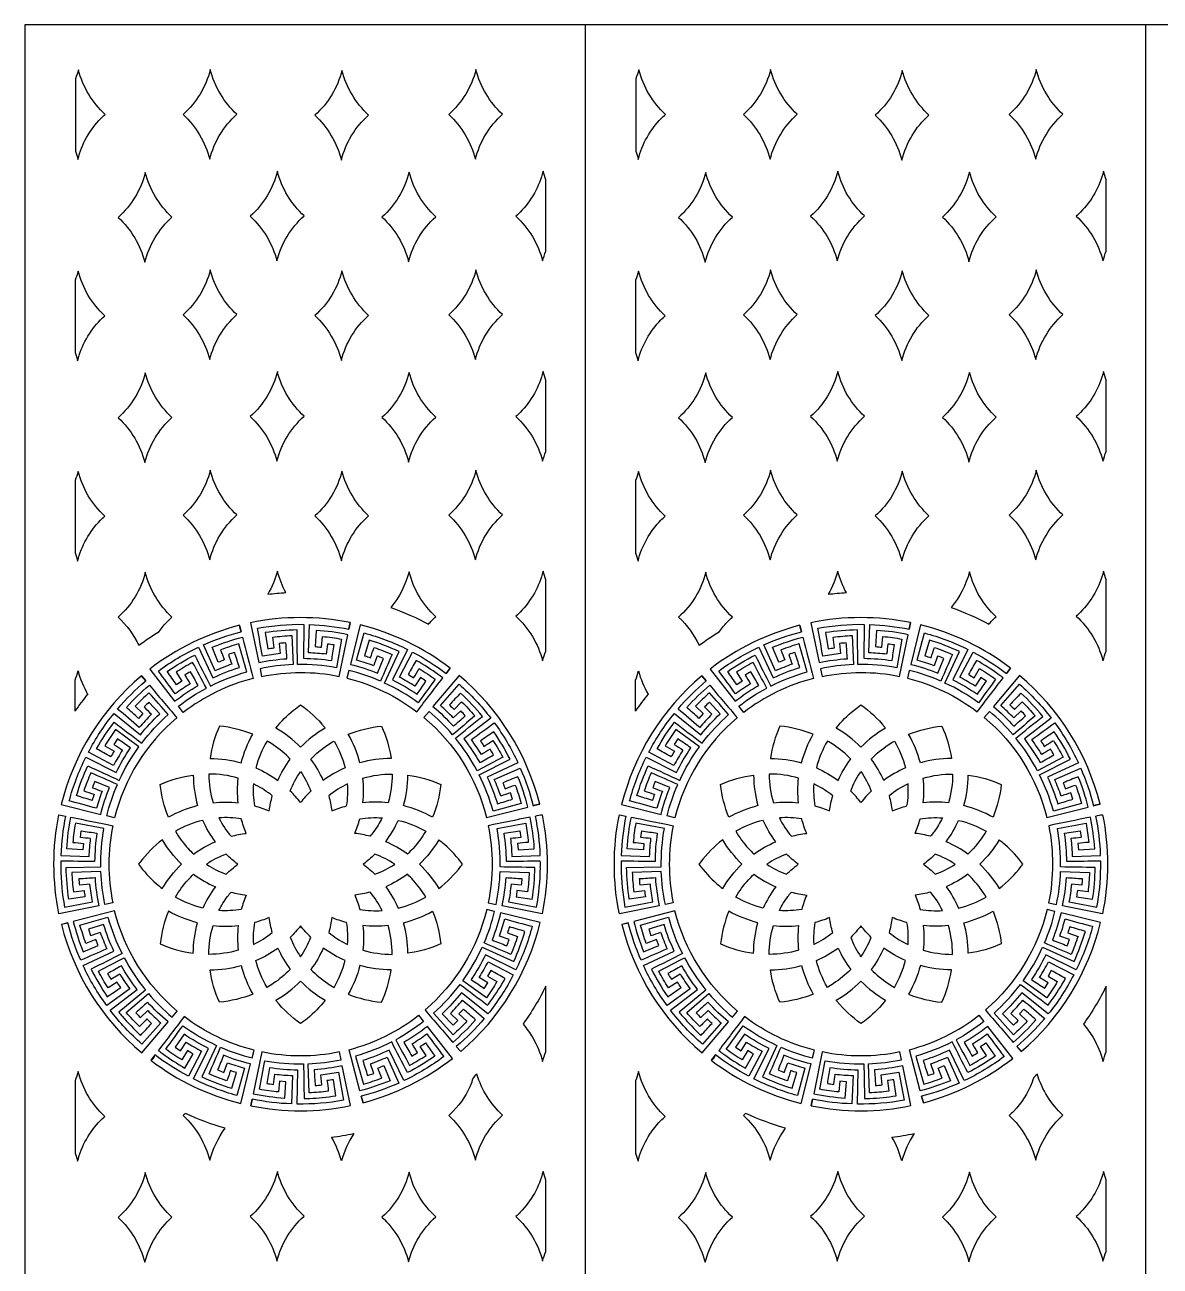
# Model space of a CAD drawing. Header units: millimetres. Extents: x -125 to 875, y -1000 to 1000.
# Drawn here: x -125 to 381, y 446 to 1000 of the extents above; entities that cross this region are included whole.
import ezdxf

# ---------------------------------------------------------------- set-up
doc = ezdxf.new("R2010")
doc.units = ezdxf.units.MM
doc.layers.add('Default', color=70, linetype='Continuous')

msp = doc.modelspace()

# ---------------------------------------------------------------- linework, layer by layer
at = {"layer": 'Default'}
for p, q in [((125, 1000), (125, -1000)), ((375, 1000), (375, -1000))]:
    msp.add_line(p, q, dxfattribs=at)
msp.add_lwpolyline([(625, 1000), (-125, 1000), (-125, -1000), (875, -1000), (875, 1000)], close=True, dxfattribs=at)
for points in [[(-91.09, 958.23, -0.022749), (-89.19, 960.05, -0.143923), (-101.08, 979.99, -0.024064), (-102.44, 975.89), (-102.44, 943.63, -0.02259), (-101.32, 940, -0.132751)], [(-42.27, 980.04, -0.149495), (-54.4, 959.99, -0.143923), (-42.51, 940.04, -0.149495), (-30.39, 960.09, -0.143923)], [(16.47, 979.69, -0.149495), (4.35, 959.64, -0.143923), (16.23, 939.69, -0.149495), (28.36, 959.74, -0.143923)], [(76.24, 980.04, -0.149495), (64.11, 959.99, -0.143923), (76, 940.04, -0.149495), (88.13, 960.09, -0.143923)], [(158.91, 958.23, -0.022749), (160.81, 960.05, -0.143923), (148.92, 979.99, -0.024064), (147.56, 975.89), (147.56, 943.63, -0.02259), (148.68, 940, -0.132751)], [(207.73, 980.04, -0.149495), (195.6, 959.99, -0.143923), (207.49, 940.04, -0.149495), (219.61, 960.09, -0.143923)], [(266.47, 979.69, -0.149495), (254.35, 959.64, -0.143923), (266.23, 939.69, -0.149495), (278.36, 959.74, -0.143923)], [(326.24, 980.04, -0.149495), (314.11, 959.99, -0.143923), (326, 940.04, -0.149495), (338.13, 960.09, -0.143923)], [(-71.24, 934.17, -0.149495), (-83.37, 914.12, -0.143923), (-71.48, 894.18, -0.149495), (-59.35, 914.23, -0.143923)], [(-12.3, 934.68, -0.149495), (-24.43, 914.63, -0.143923), (-12.54, 894.69, -0.149495), (-0.41, 914.74, -0.143923)], [(46.45, 934.33, -0.149495), (34.32, 914.28, -0.143923), (46.21, 894.34, -0.149495), (58.33, 914.39, -0.143923)], [(95.99, 916.45, -0.022749), (94.08, 914.63, -0.143923), (105.97, 894.69, -0.025469), (107.43, 899.02), (107.43, 930.8, -0.024189), (106.21, 934.68, -0.132751)], [(178.76, 934.17, -0.149495), (166.63, 914.12, -0.143923), (178.52, 894.18, -0.149495), (190.65, 914.23, -0.143923)], [(237.7, 934.68, -0.149495), (225.57, 914.63, -0.143923), (237.46, 894.69, -0.149495), (249.59, 914.74, -0.143923)], [(296.45, 934.33, -0.149495), (284.32, 914.28, -0.143923), (296.21, 894.34, -0.149495), (308.33, 914.39, -0.143923)], [(345.99, 916.45, -0.022749), (344.08, 914.63, -0.143923), (355.97, 894.69, -0.025469), (357.43, 899.02), (357.43, 930.8, -0.024189), (356.21, 934.68, -0.132751)], [(-91.23, 868.41, -0.022749), (-89.32, 870.22, -0.143923), (-101.21, 890.17, -0.024064), (-102.57, 886.07), (-102.57, 853.8, -0.02259), (-101.45, 850.17, -0.132751)], [(-42.27, 890.68, -0.149495), (-54.4, 870.63, -0.143923), (-42.51, 850.68, -0.149495), (-30.39, 870.73, -0.143923)], [(16.47, 890.33, -0.149495), (4.35, 870.28, -0.143923), (16.23, 850.33, -0.149495), (28.36, 870.38, -0.143923)], [(76.24, 890.68, -0.149495), (64.11, 870.63, -0.143923), (76, 850.68, -0.149495), (88.13, 870.73, -0.143923)], [(158.77, 868.41, -0.022749), (160.68, 870.22, -0.143923), (148.79, 890.17, -0.024064), (147.43, 886.07), (147.43, 853.8, -0.02259), (148.55, 850.17, -0.132751)], [(207.73, 890.68, -0.149495), (195.6, 870.63, -0.143923), (207.49, 850.68, -0.149495), (219.61, 870.73, -0.143923)], [(266.47, 890.33, -0.149495), (254.35, 870.28, -0.143923), (266.23, 850.33, -0.149495), (278.36, 870.38, -0.143923)], [(326.24, 890.68, -0.149495), (314.11, 870.63, -0.143923), (326, 850.68, -0.149495), (338.13, 870.73, -0.143923)], [(-71.24, 844.81, -0.149495), (-83.37, 824.76, -0.143923), (-71.48, 804.82, -0.149495), (-59.35, 824.87, -0.143923)], [(-12.3, 845.32, -0.149495), (-24.43, 825.27, -0.143923), (-12.54, 805.33, -0.149495), (-0.41, 825.38, -0.143923)], [(46.45, 844.97, -0.149495), (34.32, 824.92, -0.143923), (46.21, 804.98, -0.149495), (58.33, 825.03, -0.143923)], [(95.99, 827.09, -0.022749), (94.08, 825.27, -0.143923), (105.97, 805.33, -0.025469), (107.43, 809.66), (107.43, 841.44, -0.024189), (106.21, 845.32, -0.132751)], [(178.76, 844.81, -0.149495), (166.63, 824.76, -0.143923), (178.52, 804.82, -0.149495), (190.65, 824.87, -0.143923)], [(237.7, 845.32, -0.149495), (225.57, 825.27, -0.143923), (237.46, 805.33, -0.149495), (249.59, 825.38, -0.143923)], [(296.45, 844.97, -0.149495), (284.32, 824.92, -0.143923), (296.21, 804.98, -0.149495), (308.33, 825.03, -0.143923)], [(345.99, 827.09, -0.022749), (344.08, 825.27, -0.143923), (355.97, 805.33, -0.025469), (357.43, 809.66), (357.43, 841.44, -0.024189), (356.21, 845.32, -0.132751)], [(-91.23, 779.05, -0.022749), (-89.32, 780.86, -0.143923), (-101.21, 800.81, -0.024064), (-102.57, 796.71), (-102.57, 764.44, -0.02259), (-101.45, 760.81, -0.132751)], [(-42.27, 801.32, -0.149495), (-54.4, 781.27, -0.143923), (-42.51, 761.32, -0.149495), (-30.39, 781.37, -0.143923)], [(16.47, 800.97, -0.149495), (4.35, 780.92, -0.143923), (16.23, 760.97, -0.149495), (28.36, 781.02, -0.143923)], [(76.24, 801.32, -0.149495), (64.11, 781.27, -0.143923), (76, 761.32, -0.149495), (88.13, 781.37, -0.143923)], [(158.77, 779.05, -0.022749), (160.68, 780.86, -0.143923), (148.79, 800.81, -0.024064), (147.43, 796.71), (147.43, 764.44, -0.02259), (148.55, 760.81, -0.132751)], [(207.73, 801.32, -0.149495), (195.6, 781.27, -0.143923), (207.49, 761.32, -0.149495), (219.61, 781.37, -0.143923)], [(266.47, 800.97, -0.149495), (254.35, 780.92, -0.143923), (266.23, 760.97, -0.149495), (278.36, 781.02, -0.143923)], [(326.24, 801.32, -0.149495), (314.11, 781.27, -0.143923), (326, 761.32, -0.149495), (338.13, 781.37, -0.143923)], [(-61.25, 734.02, -0.022749), (-59.35, 735.84, -0.143923), (-71.24, 755.79, -0.149495), (-83.37, 735.74, -0.09604), (-74.19, 723.24, -0.022478), (-65.08, 729.33, -0.043503)], [(-16.61, 746.03, -0.016665), (-8.51, 746.74, -0.061342), (-12.3, 756.3, -0.062527)], [(56.43, 734.19, -0.022749), (58.33, 736, -0.143923), (46.45, 755.95, -0.102052), (38.27, 740.07, -0.037736), (55.11, 732.71, -0.01669)], [(95.99, 738.06, -0.022749), (94.08, 736.25, -0.143923), (105.97, 716.3, -0.025469), (107.43, 720.63), (107.43, 752.41, -0.024189), (106.21, 756.3, -0.132751)], [(188.75, 734.02, -0.022749), (190.65, 735.84, -0.143923), (178.76, 755.79, -0.149495), (166.63, 735.74, -0.09604), (175.81, 723.24, -0.022478), (184.92, 729.33, -0.043503)], [(233.39, 746.03, -0.016665), (241.49, 746.74, -0.061342), (237.7, 756.3, -0.062527)], [(306.43, 734.19, -0.022749), (308.33, 736, -0.143923), (296.45, 755.95, -0.102052), (288.27, 740.07, -0.037736), (305.11, 732.71, -0.01669)], [(345.99, 738.06, -0.022749), (344.08, 736.25, -0.143923), (355.97, 716.3, -0.025469), (357.43, 720.63), (357.43, 752.41, -0.024189), (356.21, 756.3, -0.132751)], [(-29.29, 732.14), (-28.52, 729.25, -0.003305), (-29.26, 732.15, 0.102091), (-69.26, 712.63), (-58.16, 698.26, -0.036198), (-47.62, 705.34, -0.000776), (-51.13, 711.45, 0.015163), (-53.69, 709.94, -0.011746), (-51.29, 706.05, 0.017024), (-57.9, 701.57, 0.003261), (-65.4, 711.76, -0.051383), (-47.56, 722.39), (-41.11, 708.69, -0.036124), (-29.28, 713.32, -0.001753), (-31.38, 720.04, 0.009322), (-34.21, 719.12, -0.008204), (-32.72, 714.8, 0.017618), (-40.13, 711.86), (-45.26, 723.44, -0.043916), (-28.52, 729.23)], [(20.16, 733.35, 0.002483), (19.58, 730.41, -0.010213), (20.18, 733.34, 0.102239), (-24.33, 733.3), (-20.64, 715.52, -0.03619), (-8.06, 717.27, -0.002051), (-8.53, 724.3, 0.011958), (-11.5, 724.06), (-11.05, 719.51, 0.018493), (-18.95, 718.38, 0.001093), (-21.24, 730.83, -0.051861), (-0.54, 732.58), (-0.74, 717.43, -0.036169), (11.92, 716.42, -0.003758), (12.98, 723.39, 0.011645), (10.03, 723.8, -0.010409), (9.48, 719.25, 0.018672), (1.53, 719.86), (1.99, 732.51, -0.04389), (19.58, 730.39)], [(64.74, 713.06), (62.94, 710.66), (64.76, 713.05, 0.102231), (24.64, 732.32), (20.25, 714.71, -0.036065), (32.34, 710.83), (34.97, 717.37, 0.014071), (32.2, 718.44), (30.62, 714.14, 0.018387), (23.02, 716.56), (26.36, 728.76, -0.051758), (45.76, 721.35), (39.01, 707.8, -0.03604), (49.97, 701.39, -0.003427), (53.95, 707.21, 0.022046), (51.48, 708.85), (49.01, 705, 0.019775), (42.11, 709), (48.01, 720.19, -0.043836), (62.94, 710.66)], [(220.71, 732.14), (221.48, 729.25, -0.003305), (220.74, 732.15, 0.102091), (180.74, 712.63), (191.84, 698.26, -0.036198), (202.38, 705.34, -0.000776), (198.87, 711.45, 0.015163), (196.31, 709.94, -0.011746), (198.71, 706.05, 0.017024), (192.1, 701.57, 0.003261), (184.6, 711.76, -0.051383), (202.44, 722.39), (208.89, 708.69, -0.036124), (220.72, 713.32, -0.001753), (218.62, 720.04, 0.009322), (215.79, 719.12, -0.008204), (217.28, 714.8, 0.017618), (209.87, 711.86), (204.74, 723.44, -0.043916), (221.48, 729.23)], [(270.16, 733.35, 0.002483), (269.58, 730.41, -0.010213), (270.18, 733.34, 0.102239), (225.67, 733.3), (229.36, 715.52, -0.03619), (241.94, 717.27, -0.002051), (241.47, 724.3, 0.011958), (238.5, 724.06), (238.95, 719.51, 0.018493), (231.05, 718.38, 0.001093), (228.76, 730.83, -0.051861), (249.46, 732.58), (249.26, 717.43, -0.036169), (261.92, 716.42, -0.003758), (262.98, 723.39, 0.011645), (260.03, 723.8, -0.010409), (259.48, 719.25, 0.018672), (251.53, 719.86), (251.99, 732.51, -0.04389), (269.58, 730.39)], [(314.74, 713.06), (312.94, 710.66), (314.76, 713.05, 0.102231), (274.64, 732.32), (270.25, 714.71, -0.036065), (282.34, 710.83), (284.97, 717.37, 0.014071), (282.2, 718.44), (280.62, 714.14, 0.018387), (273.02, 716.56), (276.36, 728.76, -0.051758), (295.76, 721.35), (289.01, 707.8, -0.03604), (299.97, 701.39, -0.003427), (303.95, 707.21, 0.022046), (301.48, 708.85), (299.01, 705, 0.019775), (292.11, 709), (298.01, 720.19, -0.043836), (312.94, 710.66)], [(-49.2, 718.84, 0.000532), (-42.22, 705.06, -0.047242), (-26.03, 711.38, 0.002257), (-29.53, 723.87, 0.020087), (-37.69, 721.19, 0.008152), (-36, 716.69, 0.006288), (-38.69, 715.65), (-41.43, 722.37, -0.03517), (-27.91, 726.84, 0.000672), (-23.2, 708.46, 0.102537), (-54.3, 693.26), (-56.47, 696.07, -0.042422), (-44.02, 704.16, 0.004458), (-50.14, 715.59, 0.019255), (-57.53, 711.21), (-54.91, 707.18), (-57.3, 705.58, -0.005045), (-61.44, 711.55, -0.035038)], [(19.08, 727.97, 0.035163), (4.96, 729.88), (4.49, 722.63, -0.006684), (7.36, 722.39), (7.81, 727.18, -0.020364), (16.32, 726.01), (14, 713.26, 0.049962), (-3.33, 714.64, -0.001925), (-3.57, 730.1, 0.035145), (-17.77, 728.91), (-16.66, 721.73, -0.006451), (-13.8, 722.12, -0.001889), (-14.4, 726.89, -0.020351), (-5.84, 727.59), (-5.34, 714.63, 0.042761), (-20.07, 712.81), (-19.36, 709.35, -0.102263), (15.26, 709.37)], [(59.54, 710.1, 0.029395), (49.55, 716.53, 0.003693), (45.97, 710.21, -0.012668), (48.46, 708.75, -0.005351), (50.94, 712.86, -0.019949), (58.1, 708.12, -0.001601), (50.47, 697.64, 0.049386), (35.47, 706.41), (41.96, 720.43, 0.035128), (28.65, 725.52), (26.53, 718.58, -0.006371), (29.27, 717.69, -0.004443), (30.81, 722.24, -0.019969), (38.82, 719.16, -0.001974), (33.65, 707.27, 0.042683), (19.58, 712.02), (18.72, 708.58, -0.102545), (49.91, 693.57, -0.002788), (61.44, 708.69, 0.005787)], [(200.8, 718.84, 0.000532), (207.78, 705.06, -0.047242), (223.97, 711.38, 0.002257), (220.47, 723.87, 0.020087), (212.31, 721.19, 0.008152), (214, 716.69, 0.006288), (211.31, 715.65), (208.57, 722.37, -0.03517), (222.09, 726.84, 0.000672), (226.8, 708.46, 0.102537), (195.7, 693.26), (193.53, 696.07, -0.042422), (205.98, 704.16, 0.004458), (199.86, 715.59, 0.019255), (192.47, 711.21), (195.09, 707.18), (192.7, 705.58, -0.005045), (188.56, 711.55, -0.035038)], [(269.08, 727.97, 0.035163), (254.96, 729.88), (254.49, 722.63, -0.006684), (257.36, 722.39), (257.81, 727.18, -0.020364), (266.32, 726.01), (264, 713.26, 0.049962), (246.67, 714.64, -0.001925), (246.43, 730.1, 0.035145), (232.23, 728.91), (233.34, 721.73, -0.006451), (236.2, 722.12, -0.001889), (235.6, 726.89, -0.020351), (244.16, 727.59), (244.66, 714.63, 0.042761), (229.93, 712.81), (230.64, 709.35, -0.102263), (265.26, 709.37)], [(309.54, 710.1, 0.029395), (299.55, 716.53, 0.003693), (295.97, 710.21, -0.012668), (298.46, 708.75, -0.005351), (300.94, 712.86, -0.019949), (308.1, 708.12, -0.001601), (300.47, 697.64, 0.049386), (285.47, 706.41), (291.96, 720.43, 0.035128), (278.65, 725.52), (276.53, 718.58, -0.006371), (279.27, 717.69, -0.004443), (280.81, 722.24, -0.019969), (288.82, 719.16, -0.001974), (283.65, 707.27, 0.042683), (269.58, 712.02), (268.72, 708.58, -0.102545), (299.91, 693.57, -0.002788), (311.44, 708.69, 0.005787)], [(-72.99, 709.62), (-71.05, 707.32), (-73.01, 709.6, 0.157775), (-108.76, 652.16), (-91.14, 647.77, -0.036055), (-87.26, 659.86), (-93.8, 662.49, 0.00604), (-94.87, 659.71, -0.003062), (-90.57, 658.14, 0.018513), (-92.98, 650.54, 0.000501), (-105.19, 653.87, -0.051401), (-97.79, 673.28), (-84.23, 666.53, -0.036456), (-77.83, 677.49, -0.005333), (-83.64, 681.46), (-85.29, 678.99, -0.003068), (-81.43, 676.53, 0.016967), (-85.43, 669.62), (-96.63, 675.52, -0.051318), (-85.2, 692.86), (-73.42, 683.34, -0.035991), (-64.8, 692.66), (-69.62, 697.8, 0.023026), (-71.76, 695.74, -0.009251), (-68.53, 692.5, 0.017643), (-73.93, 686.62, 0.001344), (-83.59, 694.8, -0.043323), (-71.05, 707.32)], [(-102.57, 693.9), (-102.57, 707.68, 0.024064), (-101.21, 711.78, 0.066789), (-96.98, 701.43, 0.019238)], [(104.68, 652.46, 0.013634), (101.77, 651.7, -0.005783), (104.69, 652.44, 0.157118), (68.77, 709.8), (57.09, 695.91, -0.035818), (66.25, 687.11, -0.001942), (71.48, 691.83, 0.02544), (69.46, 694.01), (66.16, 690.84, 0.020005), (60.39, 696.35), (68.75, 705.85, -0.051853), (82.93, 690.67), (70.91, 681.46, -0.035833), (77.94, 670.89, -0.002608), (84.07, 674.37, 0.019991), (82.57, 676.94, -0.003566), (78.66, 674.56, 0.019381), (74.22, 681.18, 0.001609), (84.44, 688.65, -0.051939), (95, 670.77), (81.27, 664.37, -0.035928), (85.85, 652.53, -0.002101), (92.59, 654.6), (91.68, 657.43, -0.001979), (87.35, 655.96, 0.019689), (84.44, 663.38), (96.03, 668.46, -0.043825), (101.77, 651.7)], [(177.01, 709.62), (178.95, 707.32), (176.99, 709.6, 0.157775), (141.24, 652.16), (158.86, 647.77, -0.036055), (162.74, 659.86), (156.2, 662.49, 0.00604), (155.13, 659.71, -0.003062), (159.43, 658.14, 0.018513), (157.02, 650.54, 0.000501), (144.81, 653.87, -0.051401), (152.21, 673.28), (165.77, 666.53, -0.036456), (172.17, 677.49, -0.005333), (166.36, 681.46), (164.71, 678.99, -0.003068), (168.57, 676.53, 0.016967), (164.57, 669.62), (153.37, 675.52, -0.051318), (164.8, 692.86), (176.58, 683.34, -0.035991), (185.2, 692.66), (180.38, 697.8, 0.023026), (178.24, 695.74, -0.009251), (181.47, 692.5, 0.017643), (176.07, 686.62, 0.001344), (166.41, 694.8, -0.043323), (178.95, 707.32)], [(147.43, 693.9), (147.43, 707.68, 0.024064), (148.79, 711.78, 0.066789), (153.02, 701.43, 0.019238)], [(354.68, 652.46, 0.013634), (351.77, 651.7, -0.005783), (354.69, 652.44, 0.157118), (318.77, 709.8), (307.09, 695.91, -0.035818), (316.25, 687.11, -0.001942), (321.48, 691.83, 0.02544), (319.46, 694.01), (316.16, 690.84, 0.020005), (310.39, 696.35), (318.75, 705.85, -0.051853), (332.93, 690.67), (320.91, 681.46, -0.035833), (327.94, 670.89, -0.002608), (334.07, 674.37, 0.019991), (332.57, 676.94, -0.003566), (328.66, 674.56, 0.019381), (324.22, 681.18, 0.001609), (334.44, 688.65, -0.051939), (345, 670.77), (331.27, 664.37, -0.035928), (335.85, 652.53, -0.002101), (342.59, 654.6), (341.68, 657.43, -0.001979), (337.35, 655.96, 0.019689), (334.44, 663.38), (346.03, 668.46, -0.043825), (351.77, 651.7)], [(-84.98, 646.24), (-88.44, 647.1, -0.042239), (-83.7, 661.16, 0.000765), (-95.59, 666.34, 0.018721), (-98.67, 658.32, 0.000845), (-94.12, 656.79, 0.006956), (-95, 654.05, -0.003008), (-101.95, 656.17, -0.035121), (-96.87, 669.47, 0.001228), (-82.84, 662.98, -0.049299), (-74.07, 677.99), (-84.56, 685.61, 0.019243), (-89.3, 678.45), (-85.19, 675.97, 0.00959), (-86.64, 673.49, -0.002117), (-92.97, 677.06, -0.03512), (-85.13, 688.95, 0.002143), (-72.85, 679.59, -0.047305), (-61.03, 692.34, 0.002538), (-69.62, 702.05, 0.019515), (-75.79, 696.08), (-72.32, 692.77), (-74.28, 690.66, -0.004304), (-79.68, 695.52, -0.03518), (-69.45, 705.43, 0.000438), (-57.19, 690.93, 0.158062)], [(165.02, 646.24), (161.56, 647.1, -0.042239), (166.3, 661.16, 0.000765), (154.41, 666.34, 0.018721), (151.33, 658.32, 0.000845), (155.88, 656.79, 0.006956), (155, 654.05, -0.003008), (148.05, 656.17, -0.035121), (153.13, 669.47, 0.001228), (167.16, 662.98, -0.049299), (175.93, 677.99), (165.44, 685.61, 0.019243), (160.7, 678.45), (164.81, 675.97, 0.00959), (163.36, 673.49, -0.002117), (157.03, 677.06, -0.03512), (164.87, 688.95, 0.002143), (177.15, 679.59, -0.047305), (188.97, 692.34, 0.002538), (180.38, 702.05, 0.019515), (174.21, 696.08), (177.68, 692.77), (175.72, 690.66, -0.004304), (170.32, 695.52, -0.03518), (180.55, 705.43, 0.000438), (192.81, 690.93, 0.158062)], [(79.11, 691.52, 0.035144), (69.39, 701.93, 0.006765), (64.43, 696.62, -0.017054), (66.5, 694.62), (69.88, 698.04, -0.020454), (75.73, 691.75, -0.001595), (65.86, 683.34, 0.042384), (55.31, 693.78), (53.03, 691.08, -0.157985), (80.96, 646.46), (99.37, 651.1, 0.035108), (94.96, 664.64, 0.001303), (88.22, 661.92, -0.004637), (89.25, 659.23, -0.002182), (93.76, 660.9, -0.020459), (96.4, 652.73), (83.91, 649.29, 0.049686), (77.63, 665.49), (91.45, 672.42, 0.03538), (84.21, 684.68, 0.002624), (78.22, 680.57, -0.006949), (79.81, 678.17, 0.003283), (83.85, 680.78, -0.019224), (88.2, 673.37), (76.74, 667.3, 0.04638), (67.13, 681.78, -0.001258)], [(329.11, 691.52, 0.035144), (319.39, 701.93, 0.006765), (314.43, 696.62, -0.017054), (316.5, 694.62), (319.88, 698.04, -0.020454), (325.73, 691.75, -0.001595), (315.86, 683.34, 0.042384), (305.31, 693.78), (303.03, 691.08, -0.157985), (330.96, 646.46), (349.37, 651.1, 0.035108), (344.96, 664.64, 0.001303), (338.22, 661.92, -0.004637), (339.25, 659.23, -0.002182), (343.76, 660.9, -0.020459), (346.4, 652.73), (333.91, 649.29, 0.049686), (327.63, 665.49), (341.45, 672.42, 0.03538), (334.21, 684.68, 0.002624), (328.22, 680.57, -0.006949), (329.81, 678.17, 0.003283), (333.85, 680.78, -0.019224), (338.2, 673.37), (326.74, 667.3, 0.04638), (317.13, 681.78, -0.001258)], [(-2, 677.81, 0.064755), (-13.02, 686.28, -0.052967), (-5.07, 694.35), (-5.07, 694.35, -0.017906), (-1.99, 696.7, -0.069096), (8.68, 686.7), (8.68, 686.7, -0.002502), (9.02, 686.28, 0.066253)], [(248, 677.81, 0.064755), (236.98, 686.28, -0.052967), (244.93, 694.35), (244.93, 694.35, -0.017906), (248.01, 696.7, -0.069096), (258.68, 686.7), (258.68, 686.7, -0.002502), (259.02, 686.28, 0.066253)], [(-28.51, 670.83, -0.065964), (-23.27, 683.57, 0.069726), (-38.14, 687.17, 0.071684), (-42.38, 672.74, -0.06573)], [(24.51, 670.82, 0.065367), (19.27, 683.56, -0.069615), (34.14, 687.17, -0.071702), (38.38, 672.74, 0.064793)], [(221.49, 670.83, -0.065964), (226.73, 683.57, 0.069726), (211.86, 687.17, 0.071684), (207.62, 672.74, -0.06573)], [(274.51, 670.82, 0.065367), (269.27, 683.56, -0.069615), (284.14, 687.17, -0.071702), (288.38, 672.74, 0.064793)], [(-12.17, 662.98, -0.057364), (-6.57, 672.52, 0.053248), (-14.14, 678.81), (-14.14, 678.81, 0.017624), (-16.96, 680.53, 0.072773), (-21.88, 668.51, -0.056891)], [(8.17, 662.98, 0.057376), (2.57, 672.52, -0.053148), (10.17, 678.82), (10.17, 678.82, -0.017422), (12.96, 680.53, -0.072779), (17.88, 668.51, 0.056164)], [(237.83, 662.98, -0.057364), (243.43, 672.52, 0.053248), (235.86, 678.81), (235.86, 678.81, 0.017624), (233.04, 680.53, 0.072773), (228.12, 668.51, -0.056891)], [(258.17, 662.98, 0.057376), (252.57, 672.52, -0.053148), (260.17, 678.82), (260.17, 678.82, -0.017422), (262.96, 680.53, -0.072779), (267.88, 668.51, 0.056164)], [(-60.92, 646.54, -0.071287), (-64.59, 661.15, -0.070635), (-49.86, 665.33, 0.066795), (-47.93, 651.72, 0.064365)], [(-29.79, 652.98, -0.057925), (-29.8, 663.98, 0.069454), (-42.89, 665.81, 0.072648), (-41.03, 652.98, -0.056237)], [(-2, 653.09, 0.033355), (-6.56, 658.23, -0.061087), (-2, 666.94, -0.060819), (2.56, 658.23, 0.033246)], [(25.8, 652.98, 0.058301), (25.8, 663.98, -0.069457), (38.89, 665.81, -0.072926), (37.04, 652.98, 0.056759)], [(56.92, 646.54, 0.064207), (43.93, 651.72, 0.066846), (45.86, 665.33, -0.070735), (60.59, 661.15, -0.071233)], [(189.08, 646.54, -0.071287), (185.41, 661.15, -0.070635), (200.14, 665.33, 0.066795), (202.07, 651.72, 0.064365)], [(220.21, 652.98, -0.057925), (220.2, 663.98, 0.069454), (207.11, 665.81, 0.072648), (208.97, 652.98, -0.056237)], [(248, 653.09, 0.033355), (243.44, 658.23, -0.061087), (248, 666.94, -0.060819), (252.56, 658.23, 0.033246)], [(275.8, 652.98, 0.058301), (275.8, 663.98, -0.069457), (288.89, 665.81, -0.072926), (287.04, 652.98, 0.056759)], [(306.92, 646.54, 0.064207), (293.93, 651.72, 0.066846), (295.86, 665.33, -0.070735), (310.59, 661.15, -0.071233)], [(-15.96, 649.41, -0.03413), (-14.6, 656.09, 0.052649), (-22.03, 660.92), (-22.03, 660.92, 0.006507), (-23.02, 661.41, 0.06071), (-22.54, 651.63, -0.032578)], [(11.96, 649.42, -0.033654), (18.55, 651.63, 0.060253), (19.02, 661.41, 0.058569), (10.6, 656.09, -0.033133)], [(234.04, 649.41, -0.03413), (235.4, 656.09, 0.052649), (227.97, 660.92), (227.97, 660.92, 0.006507), (226.98, 661.41, 0.06071), (227.46, 651.63, -0.032578)], [(261.96, 649.42, -0.033654), (268.55, 651.63, 0.060253), (269.02, 661.41, 0.058569), (260.6, 656.09, -0.033133)], [(-91.97, 607.1), (-109.76, 603.44, -0.101132), (-109.77, 647.69), (-106.82, 647.08, 0.043842), (-108.93, 629.5), (-96.28, 629.04, -0.016296), (-95.67, 637, 0.002818), (-100.21, 637.54), (-99.81, 640.49, 0.00192), (-92.84, 639.43, 0.036544), (-93.85, 626.78, -0.002036), (-108.97, 626.96, 0.019935), (-108.96, 624.11), (-108.99, 624.1, 0.044059), (-107.27, 606.48), (-94.82, 608.75, -0.017517), (-95.94, 616.65), (-100.49, 616.2, -0.020217), (-100.73, 619.17, 0.001767), (-93.69, 619.63, 0.03645), (-91.96, 607.05)], [(-106.48, 624.14), (-91.06, 624.37, -0.049316), (-89.68, 641.51), (-102.43, 643.83, 0.0216), (-103.6, 635.32, 0.002653), (-98.81, 634.87), (-99.05, 632), (-106.3, 632.47, -0.03503), (-104.4, 646.59, 0.001009), (-85.76, 642.77, 0.101493), (-85.73, 608.38), (-89.25, 607.66, -0.042504), (-91.05, 622.34), (-104.01, 621.86, 0.020063), (-103.32, 613.31, -0.001641), (-98.55, 613.89, 0.00614), (-98.16, 611.04), (-105.34, 609.94, -0.035251), (-106.52, 624.14)], [(-40, 635.63, -0.056902), (-45.58, 645.16, 0.070898), (-57.84, 640.3, 0.053023), (-52.24, 632.68), (-52.24, 632.68, 0.019966), (-49.71, 630.11, -0.056104)], [(-26.2, 639.36, -0.033447), (-28.42, 645.79, 0.058247), (-38.39, 646.27, 0.059387), (-33.02, 638.04, -0.031976)], [(22.2, 639.36, 0.033446), (24.42, 645.79, -0.058291), (34.4, 646.27, -0.044625), (30.6, 640.04), (30.6, 640.04, -0.015431), (29.02, 638.04, 0.032044)], [(36, 635.63, 0.057235), (41.58, 645.16, -0.070759), (53.84, 640.3, -0.052706), (48.18, 632.63), (48.18, 632.63, -0.019299), (45.7, 630.11, 0.055754)], [(102.48, 624.14, -0.000747), (87.06, 624.37, 0.049673), (85.68, 641.51, -0.00097), (98.44, 643.83, -0.021852), (99.6, 635.32, -0.001945), (94.81, 634.87), (95.05, 632), (102.3, 632.47, 0.035224), (100.4, 646.59, -0.00121), (81.76, 642.77, -0.101493), (81.73, 608.38), (85.25, 607.66, 0.042778), (87.05, 622.34), (100.01, 621.86, -0.01792), (99.32, 613.31), (94.55, 613.89, -0.005773), (94.17, 611.04), (101.35, 609.94, 0.035156), (102.52, 624.14)], [(87.96, 607.05, 0.035617), (89.7, 619.63, 0.001786), (96.73, 619.17, -0.019449), (96.49, 616.2), (91.94, 616.65, -0.017133), (90.82, 608.75, -0.003445), (103.27, 606.48, 0.044136), (104.99, 624.1), (104.97, 624.11, 0.018132), (104.97, 626.96, -0.001793), (89.85, 626.77, 0.035646), (88.84, 639.43), (95.81, 640.49), (96.22, 637.54, 0.002945), (91.67, 637, -0.017171), (92.28, 629.04), (104.93, 629.5, 0.044097), (102.82, 647.08, -0.044343), (105.77, 647.69, -0.101129), (105.76, 603.44), (87.97, 607.1)], [(158.03, 607.1), (140.24, 603.44, -0.101132), (140.23, 647.69), (143.18, 647.08, 0.043842), (141.07, 629.5), (153.72, 629.04, -0.016296), (154.33, 637, 0.002818), (149.79, 637.54), (150.19, 640.49, 0.00192), (157.16, 639.43, 0.036544), (156.15, 626.78, -0.002036), (141.03, 626.96, 0.019935), (141.04, 624.11), (141.01, 624.1, 0.044059), (142.73, 606.48), (155.18, 608.75, -0.017517), (154.06, 616.65), (149.51, 616.2, -0.020217), (149.27, 619.17, 0.001767), (156.31, 619.63, 0.03645), (158.04, 607.05)], [(143.52, 624.14), (158.94, 624.37, -0.049316), (160.32, 641.51), (147.57, 643.83, 0.0216), (146.4, 635.32, 0.002653), (151.19, 634.87), (150.95, 632), (143.7, 632.47, -0.03503), (145.6, 646.59, 0.001009), (164.24, 642.77, 0.101493), (164.27, 608.38), (160.75, 607.66, -0.042504), (158.95, 622.34), (145.99, 621.86, 0.020063), (146.68, 613.31, -0.001641), (151.45, 613.89, 0.00614), (151.84, 611.04), (144.66, 609.94, -0.035251), (143.48, 624.14)], [(210, 635.63, -0.056902), (204.42, 645.16, 0.070898), (192.16, 640.3, 0.053023), (197.76, 632.68), (197.76, 632.68, 0.019966), (200.29, 630.11, -0.056104)], [(223.8, 639.36, -0.033447), (221.58, 645.79, 0.058247), (211.61, 646.27, 0.059387), (216.98, 638.04, -0.031976)], [(272.2, 639.36, 0.033446), (274.42, 645.79, -0.058291), (284.4, 646.27, -0.044625), (280.6, 640.04), (280.6, 640.04, -0.015431), (279.02, 638.04, 0.032044)], [(286, 635.63, 0.057235), (291.58, 645.16, -0.070759), (303.84, 640.3, -0.052706), (298.18, 632.63), (298.18, 632.63, -0.019299), (295.7, 630.11, 0.055754)], [(352.48, 624.14, -0.000747), (337.06, 624.37, 0.049673), (335.68, 641.51, -0.00097), (348.44, 643.83, -0.021852), (349.6, 635.32, -0.001945), (344.81, 634.87), (345.05, 632), (352.3, 632.47, 0.035224), (350.4, 646.59, -0.00121), (331.76, 642.77, -0.101493), (331.73, 608.38), (335.25, 607.66, 0.042778), (337.05, 622.34), (350.01, 621.86, -0.01792), (349.32, 613.31), (344.55, 613.89, -0.005773), (344.17, 611.04), (351.35, 609.94, 0.035156), (352.52, 624.14)], [(337.96, 607.05, 0.035617), (339.7, 619.63, 0.001786), (346.73, 619.17, -0.019449), (346.49, 616.2), (341.94, 616.65, -0.017133), (340.82, 608.75, -0.003445), (353.27, 606.48, 0.044136), (354.99, 624.1), (354.97, 624.11, 0.018132), (354.97, 626.96, -0.001793), (339.85, 626.77, 0.035646), (338.84, 639.43), (345.81, 640.49), (346.22, 637.54, 0.002945), (341.67, 637, -0.017171), (342.28, 629.04), (354.93, 629.5, 0.044097), (352.82, 647.08, -0.044343), (355.77, 647.69, -0.101129), (355.76, 603.44), (337.97, 607.1)], [(-55.07, 625.6, -0.065199), (-63.65, 636.45, 0.065237), (-73.57, 626.52), (-73.57, 626.52, 0.005338), (-74.26, 625.6, 0.055677), (-66.27, 616.88), (-66.27, 616.88, 0.015732), (-63.66, 614.74, -0.065921)], [(51.07, 625.6, -0.064961), (59.65, 614.74, 0.065319), (69.55, 624.66), (69.55, 624.66, 0.005487), (70.26, 625.6, 0.055609), (62.26, 634.33), (62.26, 634.33, 0.015573), (59.66, 636.45, -0.06614)], [(194.93, 625.6, -0.065199), (186.35, 636.45, 0.065237), (176.43, 626.52), (176.43, 626.52, 0.005338), (175.74, 625.6, 0.055677), (183.73, 616.88), (183.73, 616.88, 0.015732), (186.34, 614.74, -0.065921)], [(301.07, 625.6, -0.064961), (309.65, 614.74, 0.065319), (319.55, 624.66), (319.55, 624.66, 0.005487), (320.26, 625.6, 0.055609), (312.26, 634.33), (312.26, 634.33, 0.015573), (309.66, 636.45, -0.06614)], [(-29.96, 625.6, -0.033946), (-35.16, 630.09, 0.059149), (-44.02, 625.6, 0.059076), (-35.16, 621.11, -0.032998)], [(25.96, 625.6, -0.033104), (31.16, 621.11, 0.059534), (40.02, 625.6, 0.05833), (31.16, 630.09, -0.033834)], [(220.04, 625.6, -0.033946), (214.84, 630.09, 0.059149), (205.98, 625.6, 0.059076), (214.84, 621.11, -0.032998)], [(275.96, 625.6, -0.033104), (281.16, 621.11, 0.059534), (290.02, 625.6, 0.05833), (281.16, 630.09, -0.033834)], [(-40.01, 615.56, 0.057442), (-45.58, 606.04, -0.07087), (-57.84, 610.89, -0.052613), (-52.17, 618.59), (-52.17, 618.59, -0.019113), (-49.7, 621.09, 0.05606)], [(36, 615.56, -0.056942), (41.58, 606.04, 0.070548), (53.84, 610.89, 0.053029), (48.25, 618.52), (48.25, 618.52, 0.020013), (45.71, 621.09, -0.056427)], [(209.99, 615.56, 0.057442), (204.42, 606.04, -0.07087), (192.16, 610.89, -0.052613), (197.83, 618.59), (197.83, 618.59, -0.019113), (200.3, 621.09, 0.05606)], [(286, 615.56, -0.056942), (291.58, 606.04, 0.070548), (303.84, 610.89, 0.053029), (298.25, 618.52), (298.25, 618.52, 0.020013), (295.71, 621.09, -0.056427)], [(-26.2, 611.84, 0.033147), (-28.42, 605.4, -0.058261), (-38.39, 604.93, -0.04448), (-34.58, 611.19), (-34.58, 611.19, -0.01508), (-33.02, 613.16, 0.032621)], [(22.2, 611.84, -0.03314), (24.42, 605.4, 0.058266), (34.39, 604.93, 0.05912), (29.02, 613.16, -0.032915)], [(223.8, 611.84, 0.033147), (221.58, 605.4, -0.058261), (211.61, 604.93, -0.04448), (215.42, 611.19), (215.42, 611.19, -0.01508), (216.98, 613.16, 0.032621)], [(272.2, 611.84, -0.03314), (274.42, 605.4, 0.058266), (284.39, 604.93, 0.05912), (279.02, 613.16, -0.032915)], [(-81.6, 557.86, 0.029896), (-73.39, 549.26, 0.007958), (-68.43, 554.57, -0.019238), (-70.5, 556.57, -0.003747), (-73.88, 553.16, -0.020844), (-79.73, 559.44), (-69.86, 567.85, 0.042873), (-59.31, 557.41), (-57.04, 560.11, -0.157985), (-84.96, 604.73), (-103.37, 600.09, 0.035065), (-98.96, 586.55), (-92.22, 589.27), (-93.25, 591.96), (-97.76, 590.29, -0.020151), (-100.4, 598.46), (-87.91, 601.91, 0.04965), (-81.63, 585.7, -0.001889), (-95.45, 578.77, 0.03515), (-88.21, 566.51, 0.005085), (-82.22, 570.62, -0.020715), (-83.82, 573.02), (-87.85, 570.42, -0.018754), (-92.2, 577.82, -0.003368), (-80.75, 583.89, 0.046348), (-71.13, 569.41), (-83.11, 559.67, 0.005752)], [(-60.92, 604.65, 0.071286), (-64.59, 590.05, 0.070621), (-49.86, 585.86, -0.066831), (-47.93, 599.47, -0.064367)], [(56.92, 604.65, -0.071723), (60.59, 590.05, -0.070612), (45.86, 585.86, 0.066834), (43.93, 599.47, 0.064374)], [(82.88, 564.61, 0.029468), (89.25, 574.64, 0.004588), (82.91, 578.18), (81.46, 575.69), (85.59, 573.22, -0.020644), (80.89, 566.04), (70.36, 573.6, 0.049724), (79.04, 588.66), (93.11, 582.25, 0.03499), (98.12, 595.58, 0.005044), (91.16, 597.66, -0.016325), (90.29, 594.92), (94.85, 593.41, -0.023228), (91.81, 585.38, -0.003195), (79.9, 590.48, 0.042952), (84.56, 604.57), (81.09, 605.41, -0.157286), (53.55, 560.57, -0.000538), (65.89, 546.14, 0.035212), (76.07, 556.11, 0.002981), (70.64, 560.94), (68.69, 558.82), (72.18, 555.52, -0.019819), (66.04, 549.52), (57.39, 559.18, 0.04752), (69.14, 571.99, -0.001537), (81.48, 562.71, 0.00584)], [(69.47, 541.99, 0.157796), (104.9, 599.63), (87.26, 603.91, -0.036449), (83.44, 591.8, -0.00524), (90, 589.22, 0.020249), (91.06, 592), (86.75, 593.54, 0.018102), (89.12, 601.16, 0.00115), (101.35, 597.89, -0.051203), (94.05, 578.45), (80.45, 585.12, -0.035577), (74.11, 574.12, -0.007287), (79.95, 570.18), (81.58, 572.67), (77.71, 575.11, 0.018309), (81.67, 582.04), (92.91, 576.2, -0.051274), (81.57, 558.79), (69.74, 568.25, -0.036468), (61.17, 558.88), (66.02, 553.77, 0.028068), (68.15, 555.84), (64.9, 559.07, 0.017833), (70.26, 564.97, -0.002609), (79.97, 556.84, -0.04362), (67.5, 544.26)], [(168.4, 557.86, 0.029896), (176.61, 549.26, 0.007958), (181.57, 554.57, -0.019238), (179.5, 556.57, -0.003747), (176.12, 553.16, -0.020844), (170.27, 559.44), (180.14, 567.85, 0.042873), (190.69, 557.41), (192.96, 560.11, -0.157985), (165.04, 604.73), (146.63, 600.09, 0.035065), (151.04, 586.55), (157.78, 589.27), (156.75, 591.96), (152.24, 590.29, -0.020151), (149.6, 598.46), (162.09, 601.91, 0.04965), (168.37, 585.7, -0.001889), (154.55, 578.77, 0.03515), (161.79, 566.51, 0.005085), (167.78, 570.62, -0.020715), (166.18, 573.02), (162.15, 570.42, -0.018754), (157.8, 577.82, -0.003368), (169.25, 583.89, 0.046348), (178.87, 569.41), (166.89, 559.67, 0.005752)], [(189.08, 604.65, 0.071286), (185.41, 590.05, 0.070621), (200.14, 585.86, -0.066831), (202.07, 599.47, -0.064367)], [(306.92, 604.65, -0.071723), (310.59, 590.05, -0.070612), (295.86, 585.86, 0.066834), (293.93, 599.47, 0.064374)], [(332.88, 564.61, 0.029468), (339.25, 574.64, 0.004588), (332.91, 578.18), (331.46, 575.69), (335.59, 573.22, -0.020644), (330.89, 566.04), (320.36, 573.6, 0.049724), (329.04, 588.66), (343.11, 582.25, 0.03499), (348.12, 595.58, 0.005044), (341.16, 597.66, -0.016325), (340.29, 594.92), (344.85, 593.41, -0.023228), (341.81, 585.38, -0.003195), (329.9, 590.48, 0.042952), (334.56, 604.57), (331.09, 605.41, -0.157286), (303.55, 560.57, -0.000538), (315.89, 546.14, 0.035212), (326.07, 556.11, 0.002981), (320.64, 560.94), (318.69, 558.82), (322.18, 555.52, -0.019819), (316.04, 549.52), (307.39, 559.18, 0.04752), (319.14, 571.99, -0.001537), (331.48, 562.71, 0.00584)], [(319.47, 541.99, 0.157796), (354.9, 599.63), (337.26, 603.91, -0.036449), (333.44, 591.8, -0.00524), (340, 589.22, 0.020249), (341.06, 592), (336.75, 593.54, 0.018102), (339.12, 601.16, 0.00115), (351.35, 597.89, -0.051203), (344.05, 578.45), (330.45, 585.12, -0.035577), (324.11, 574.12, -0.007287), (329.95, 570.18), (331.58, 572.67), (327.71, 575.11, 0.018309), (331.67, 582.04), (342.91, 576.2, -0.051274), (331.57, 558.79), (319.74, 568.25, -0.036468), (311.17, 558.88), (316.02, 553.77, 0.028068), (318.15, 555.84), (314.9, 559.07, 0.017833), (320.26, 564.97, -0.002609), (329.97, 556.84, -0.04362), (317.5, 544.26)], [(-108.68, 598.73, -0.011023), (-105.77, 599.49), (-108.69, 598.76, 0.157118), (-72.77, 541.39), (-61.09, 555.29, -0.03608), (-70.25, 564.08, -0.002056), (-75.48, 559.36, 0.024997), (-73.46, 557.18), (-70.16, 560.35, 0.02015), (-64.39, 554.84), (-72.75, 545.34, -0.05149), (-86.93, 560.52), (-74.91, 569.73, -0.036037), (-81.94, 580.3, -0.007566), (-88.07, 576.82, 0.010438), (-86.57, 574.26), (-82.67, 576.63, 0.017439), (-78.22, 570.01), (-88.44, 562.54, -0.052238), (-99, 580.43), (-85.27, 586.82, -0.036179), (-89.85, 598.66), (-96.59, 596.59), (-95.68, 593.76, -0.005387), (-91.35, 595.24, 0.018551), (-88.44, 587.81, 0.003772), (-100.03, 582.73, -0.043788), (-105.77, 599.49)], [(-29.8, 598.21, 0.058315), (-29.8, 587.21, -0.069438), (-42.89, 585.38, -0.07314), (-41.04, 598.21, 0.056237)], [(-15.96, 601.78, -0.033982), (-22.54, 599.57, 0.060637), (-23.02, 589.78, 0.058573), (-14.6, 595.1, -0.033193)], [(-2, 598.11, -0.033346), (-6.56, 592.97, 0.060292), (-1.99, 584.25, 0.060647), (2.56, 592.97, -0.033146)], [(11.96, 601.78, -0.034137), (10.6, 595.1, 0.052646), (18.03, 590.27), (18.03, 590.27, 0.006498), (19.02, 589.78, 0.060186), (18.55, 599.57, -0.033181)], [(25.79, 598.21, -0.057923), (25.8, 587.21, 0.069462), (38.89, 585.38, 0.072747), (37.03, 598.21, -0.05624)], [(141.32, 598.73, -0.011023), (144.23, 599.49), (141.31, 598.76, 0.157118), (177.23, 541.39), (188.91, 555.29, -0.03608), (179.75, 564.08, -0.002056), (174.52, 559.36, 0.024997), (176.54, 557.18), (179.84, 560.35, 0.02015), (185.61, 554.84), (177.25, 545.34, -0.05149), (163.07, 560.52), (175.09, 569.73, -0.036037), (168.06, 580.3, -0.007566), (161.93, 576.82, 0.010438), (163.43, 574.26), (167.33, 576.63, 0.017439), (171.78, 570.01), (161.56, 562.54, -0.052238), (151, 580.43), (164.73, 586.82, -0.036179), (160.15, 598.66), (153.41, 596.59), (154.32, 593.76, -0.005387), (158.65, 595.24, 0.018551), (161.56, 587.81, 0.003772), (149.97, 582.73, -0.043788), (144.23, 599.49)], [(220.2, 598.21, 0.058315), (220.2, 587.21, -0.069438), (207.11, 585.38, -0.07314), (208.96, 598.21, 0.056237)], [(234.04, 601.78, -0.033982), (227.46, 599.57, 0.060637), (226.98, 589.78, 0.058573), (235.4, 595.1, -0.033193)], [(248, 598.11, -0.033346), (243.44, 592.97, 0.060292), (248.01, 584.25, 0.060647), (252.56, 592.97, -0.033146)], [(261.96, 601.78, -0.034137), (260.6, 595.1, 0.052646), (268.03, 590.27), (268.03, 590.27, 0.006498), (269.02, 589.78, 0.060186), (268.55, 599.57, -0.033181)], [(275.79, 598.21, -0.057923), (275.8, 587.21, 0.069462), (288.89, 585.38, 0.072747), (287.03, 598.21, -0.05624)], [(-12.17, 588.21, 0.057187), (-6.57, 578.67, -0.053152), (-14.17, 572.37), (-14.17, 572.37, -0.017425), (-16.96, 570.66, -0.072899), (-21.88, 582.68, 0.056235)], [(8.17, 588.21, -0.057181), (2.57, 578.67, 0.053252), (10.14, 572.38), (10.14, 572.38, 0.017634), (12.96, 570.66, 0.073265), (17.88, 582.68, -0.056709)], [(237.83, 588.21, 0.057187), (243.43, 578.67, -0.053152), (235.83, 572.37), (235.83, 572.37, -0.017425), (233.04, 570.66, -0.072899), (228.12, 582.68, 0.056235)], [(258.17, 588.21, -0.057181), (252.57, 578.67, 0.053252), (260.14, 572.38), (260.14, 572.38, 0.017634), (262.96, 570.66, 0.073265), (267.88, 582.68, -0.056709)], [(-38.14, 564.02, -0.071715), (-42.38, 578.45, 0.064657), (-28.51, 580.37, 0.065555), (-23.27, 567.63, -0.068961)], [(34.13, 564.02, 0.071703), (38.38, 578.45, -0.065782), (24.51, 580.37, -0.065645), (19.27, 567.63, 0.069711)], [(211.86, 564.02, -0.071715), (207.62, 578.45, 0.064657), (221.49, 580.37, 0.065555), (226.73, 567.63, -0.068961)], [(284.13, 564.02, 0.071703), (288.38, 578.45, -0.065782), (274.51, 580.37, -0.065645), (269.27, 567.63, 0.069711)], [(-1.99, 573.38, 0.064645), (9.02, 564.92, -0.052817), (1.04, 556.81), (1.04, 556.81, -0.017542), (-2, 554.49, -0.068954), (-12.7, 564.52), (-12.7, 564.52, -0.002366), (-13.02, 564.91, 0.065823)], [(101.57, 548.23, -0.068795), (105.97, 537.58, -0.025469), (107.43, 541.91), (107.43, 571.25, -0.040712), (97.27, 554.23, -0.044801)], [(248.01, 573.38, 0.064645), (259.02, 564.92, -0.052817), (251.04, 556.81), (251.04, 556.81, -0.017542), (248, 554.49, -0.068954), (237.3, 564.52), (237.3, 564.52, -0.002366), (236.98, 564.91, 0.065823)], [(351.57, 548.23, -0.068795), (355.97, 537.58, -0.025469), (357.43, 541.91), (357.43, 571.25, -0.040712), (347.27, 554.23, -0.044801)], [(-63.55, 541.09, 0.029132), (-53.55, 534.66), (-49.97, 540.98, -0.007654), (-52.46, 542.44), (-54.94, 538.33, -0.024751), (-62.1, 543.07, -0.000793), (-54.47, 553.55, 0.049419), (-39.47, 544.79), (-45.96, 530.76, 0.035066), (-32.66, 525.67), (-30.53, 532.62, -0.006616), (-33.27, 533.51, 0.005056), (-34.81, 528.95, -0.018155), (-42.82, 532.03, 0.002435), (-37.65, 543.92, 0.042689), (-23.58, 539.17), (-22.72, 542.62, -0.102545), (-53.91, 557.62, -0.00047), (-65.44, 542.5, 0.005905)], [(45.71, 532.62, 0.000762), (38.66, 546.35, -0.047287), (22.5, 539.94, 0.003058), (26.07, 527.48, 0.019321), (34.22, 530.2), (32.5, 534.69, 0.01505), (35.19, 535.75), (37.97, 529.04, -0.035173), (24.47, 524.5), (19.65, 542.85, 0.10254), (50.67, 558.22), (52.85, 555.43, -0.042547), (40.46, 547.27, 0.002575), (46.64, 535.88, 0.019681), (54, 540.29), (51.36, 544.31, 0.02162), (53.75, 545.92), (57.91, 539.97, -0.035499)], [(186.45, 541.09, 0.029132), (196.45, 534.66), (200.03, 540.98, -0.007654), (197.54, 542.44), (195.06, 538.33, -0.024751), (187.9, 543.07, -0.000793), (195.53, 553.55, 0.049419), (210.53, 544.79), (204.04, 530.76, 0.035066), (217.34, 525.67), (219.47, 532.62, -0.006616), (216.73, 533.51, 0.005056), (215.19, 528.95, -0.018155), (207.18, 532.03, 0.002435), (212.35, 543.92, 0.042689), (226.42, 539.17), (227.28, 542.62, -0.102545), (196.09, 557.62, -0.00047), (184.56, 542.5, 0.005905)], [(295.71, 532.62, 0.000762), (288.66, 546.35, -0.047287), (272.5, 539.94, 0.003058), (276.07, 527.48, 0.019321), (284.22, 530.2), (282.5, 534.69, 0.01505), (285.19, 535.75), (287.97, 529.04, -0.035173), (274.47, 524.5), (269.65, 542.85, 0.10254), (300.67, 558.22), (302.85, 555.43, -0.042547), (290.46, 547.27, 0.002575), (296.64, 535.88, 0.019681), (304, 540.29), (301.36, 544.31, 0.02162), (303.75, 545.92), (307.91, 539.97, -0.035499)], [(-68.75, 538.13, 0.202779), (-66.96, 540.51), (-68.77, 538.15, 0.102231), (-28.65, 518.87), (-24.25, 536.48, -0.035804), (-36.34, 540.36, -0.001564), (-38.97, 533.83, 0.010599), (-36.2, 532.75), (-34.62, 537.05, 0.020319), (-27.02, 534.64), (-30.36, 522.43, -0.05213), (-49.76, 529.84), (-43.01, 543.4, -0.036691), (-53.97, 549.8), (-57.95, 543.99), (-55.48, 542.34), (-53.01, 546.19, 0.018401), (-46.11, 542.19), (-52.01, 531, -0.043716), (-66.94, 540.54)], [(25.88, 519.2), (25.09, 522.1), (25.85, 519.2, 0.102134), (65.74, 538.94), (54.57, 553.24, -0.036222), (44.06, 546.11, -0.008531), (47.6, 540.01, 0.011367), (50.15, 541.54, -0.005959), (47.74, 545.42, 0.017877), (54.32, 549.93, 0.001771), (61.88, 539.78, -0.051167), (44.1, 529.06), (37.57, 542.72, -0.03565), (25.77, 538.03, -0.001595), (27.91, 531.31), (30.73, 532.25), (29.21, 536.56, 0.019638), (36.61, 539.54), (41.8, 528, -0.04372), (25.09, 522.11)], [(181.25, 538.13, 0.202779), (183.04, 540.51), (181.23, 538.15, 0.102231), (221.35, 518.87), (225.75, 536.48, -0.035804), (213.66, 540.36, -0.001564), (211.03, 533.83, 0.010599), (213.8, 532.75), (215.38, 537.05, 0.020319), (222.98, 534.64), (219.64, 522.43, -0.05213), (200.24, 529.84), (206.99, 543.4, -0.036691), (196.03, 549.8), (192.05, 543.99), (194.52, 542.34), (196.99, 546.19, 0.018401), (203.89, 542.19), (197.99, 531, -0.043716), (183.06, 540.54)], [(275.88, 519.2), (275.09, 522.1), (275.85, 519.2, 0.102134), (315.74, 538.94), (304.57, 553.24, -0.036222), (294.06, 546.11, -0.008531), (297.6, 540.01, 0.011367), (300.15, 541.54, -0.005959), (297.74, 545.42, 0.017877), (304.32, 549.93, 0.001771), (311.88, 539.78, -0.051167), (294.1, 529.06), (287.57, 542.72, -0.03565), (275.77, 538.03, -0.001595), (277.91, 531.31), (280.73, 532.25), (279.21, 536.56, 0.019638), (286.61, 539.54), (291.8, 528, -0.04372), (275.09, 522.11)], [(1.93, 521.15, 0.029127), (13.76, 522.29), (12.66, 529.46, -0.006542), (9.8, 529.08, -0.005194), (10.4, 524.31, -0.018701), (1.84, 523.61), (1.34, 536.56, 0.042708), (16.07, 538.39), (15.35, 541.85, -0.102263), (-19.26, 541.83), (-23.08, 523.22, 0.034946), (-8.96, 521.31), (-8.49, 528.56), (-11.36, 528.8), (-11.81, 524.02, -0.022603), (-20.32, 525.18, -0.002513), (-18, 537.93, 0.049976), (-0.67, 536.55, -0.001736), (-0.43, 521.1, 0.006189)], [(251.93, 521.15, 0.029127), (263.76, 522.29), (262.66, 529.46, -0.006542), (259.8, 529.08, -0.005194), (260.4, 524.31, -0.018701), (251.84, 523.61), (251.34, 536.56, 0.042708), (266.07, 538.39), (265.35, 541.85, -0.102263), (230.74, 541.83), (226.92, 523.22, 0.034946), (241.04, 521.31), (241.51, 528.56), (238.64, 528.8), (238.19, 524.02, -0.022603), (229.68, 525.18, -0.002513), (232, 537.93, 0.049976), (249.33, 536.55, -0.001736), (249.57, 521.1, 0.006189)], [(-91.23, 511.3, -0.022749), (-89.32, 513.12, -0.143923), (-101.21, 533.06, -0.024064), (-102.57, 528.97), (-102.57, 496.7, -0.02259), (-101.45, 493.07, -0.132751)], [(-24.16, 517.85, 0.013206), (-23.59, 520.77, -0.002569), (-24.19, 517.85, 0.102239), (20.33, 517.9), (16.64, 535.67, -0.036069), (4.06, 533.92, -0.001814), (4.53, 526.89, 0.018917), (7.5, 527.13), (7.05, 531.68, 0.017378), (14.95, 532.81), (17.24, 520.36, -0.052705), (-3.46, 518.62), (-3.26, 533.76, -0.035974), (-15.92, 534.77, -0.003201), (-16.98, 527.81, 0.004002), (-14.03, 527.4, -0.012335), (-13.48, 531.94, 0.017562), (-5.53, 531.33), (-5.99, 518.69, -0.043791), (-23.58, 520.8)], [(66.01, 515.34, -0.022749), (64.11, 513.52, -0.143923), (76, 493.58, -0.149495), (88.13, 513.63, -0.133408), (76.71, 531.9, 0.260057), (74.42, 528.35, -0.100449)], [(158.77, 511.3, -0.022749), (160.68, 513.12, -0.143923), (148.79, 533.06, -0.024064), (147.43, 528.97), (147.43, 496.7, -0.02259), (148.55, 493.07, -0.132751)], [(225.84, 517.85, 0.013206), (226.41, 520.77, -0.002569), (225.81, 517.85, 0.102239), (270.33, 517.9), (266.64, 535.67, -0.036069), (254.06, 533.92, -0.001814), (254.53, 526.89, 0.018917), (257.5, 527.13), (257.05, 531.68, 0.017378), (264.95, 532.81), (267.24, 520.36, -0.052705), (246.54, 518.62), (246.74, 533.76, -0.035974), (234.08, 534.77, -0.003201), (233.02, 527.81, 0.004002), (235.97, 527.4, -0.012335), (236.52, 531.94, 0.017562), (244.47, 531.33), (244.01, 518.69, -0.043791), (226.42, 520.8)], [(316.01, 515.34, -0.022749), (314.11, 513.52, -0.143923), (326, 493.58, -0.149495), (338.13, 513.63, -0.133408), (326.71, 531.9, 0.260057), (324.42, 528.35, -0.100449)], [(-46.91, 504.22, -0.068795), (-42.51, 493.58, -0.089994), (-35.61, 507.81, -0.038977), (-53.39, 514.45, -0.011857), (-54.4, 513.52, -0.072896)], [(203.09, 504.22, -0.068795), (207.49, 493.58, -0.089994), (214.39, 507.81, -0.038977), (196.61, 514.45, -0.011857), (195.6, 513.52, -0.072896)], [(11.83, 503.87, 0.020537), (21.72, 505.42, 0.075591), (16.23, 493.23, 0.069015)], [(261.83, 503.87, 0.020537), (271.72, 505.42, 0.075591), (266.23, 493.23, 0.069015)], [(-71.24, 488.04, -0.149495), (-83.37, 467.99, -0.143923), (-71.48, 448.05, -0.149495), (-59.35, 468.1, -0.143923)], [(-12.3, 488.55, -0.149495), (-24.43, 468.5, -0.143923), (-12.54, 448.56, -0.149495), (-0.41, 468.61, -0.143923)], [(46.45, 488.2, -0.149495), (34.32, 468.15, -0.143923), (46.21, 448.21, -0.149495), (58.33, 468.26, -0.143923)], [(95.99, 470.32, -0.022749), (94.08, 468.5, -0.143923), (105.97, 448.56, -0.025469), (107.43, 452.89), (107.43, 484.67, -0.024189), (106.21, 488.55, -0.132751)], [(178.76, 488.04, -0.149495), (166.63, 467.99, -0.143923), (178.52, 448.05, -0.149495), (190.65, 468.1, -0.143923)], [(237.7, 488.55, -0.149495), (225.57, 468.5, -0.143923), (237.46, 448.56, -0.149495), (249.59, 468.61, -0.143923)], [(296.45, 488.2, -0.149495), (284.32, 468.15, -0.143923), (296.21, 448.21, -0.149495), (308.33, 468.26, -0.143923)], [(345.99, 470.32, -0.022749), (344.08, 468.5, -0.143923), (355.97, 448.56, -0.025469), (357.43, 452.89), (357.43, 484.67, -0.024189), (356.21, 488.55, -0.132751)]]:
    msp.add_lwpolyline(points, format="xyb", close=True, dxfattribs=at)
for points in [[(-96.81, 701.14, -0.001997), (-96.98, 701.43)], [(153.19, 701.14, -0.001997), (153.02, 701.43)]]:
    msp.add_lwpolyline(points, format="xyb", dxfattribs=at)

doc.saveas('drawing.dxf')
